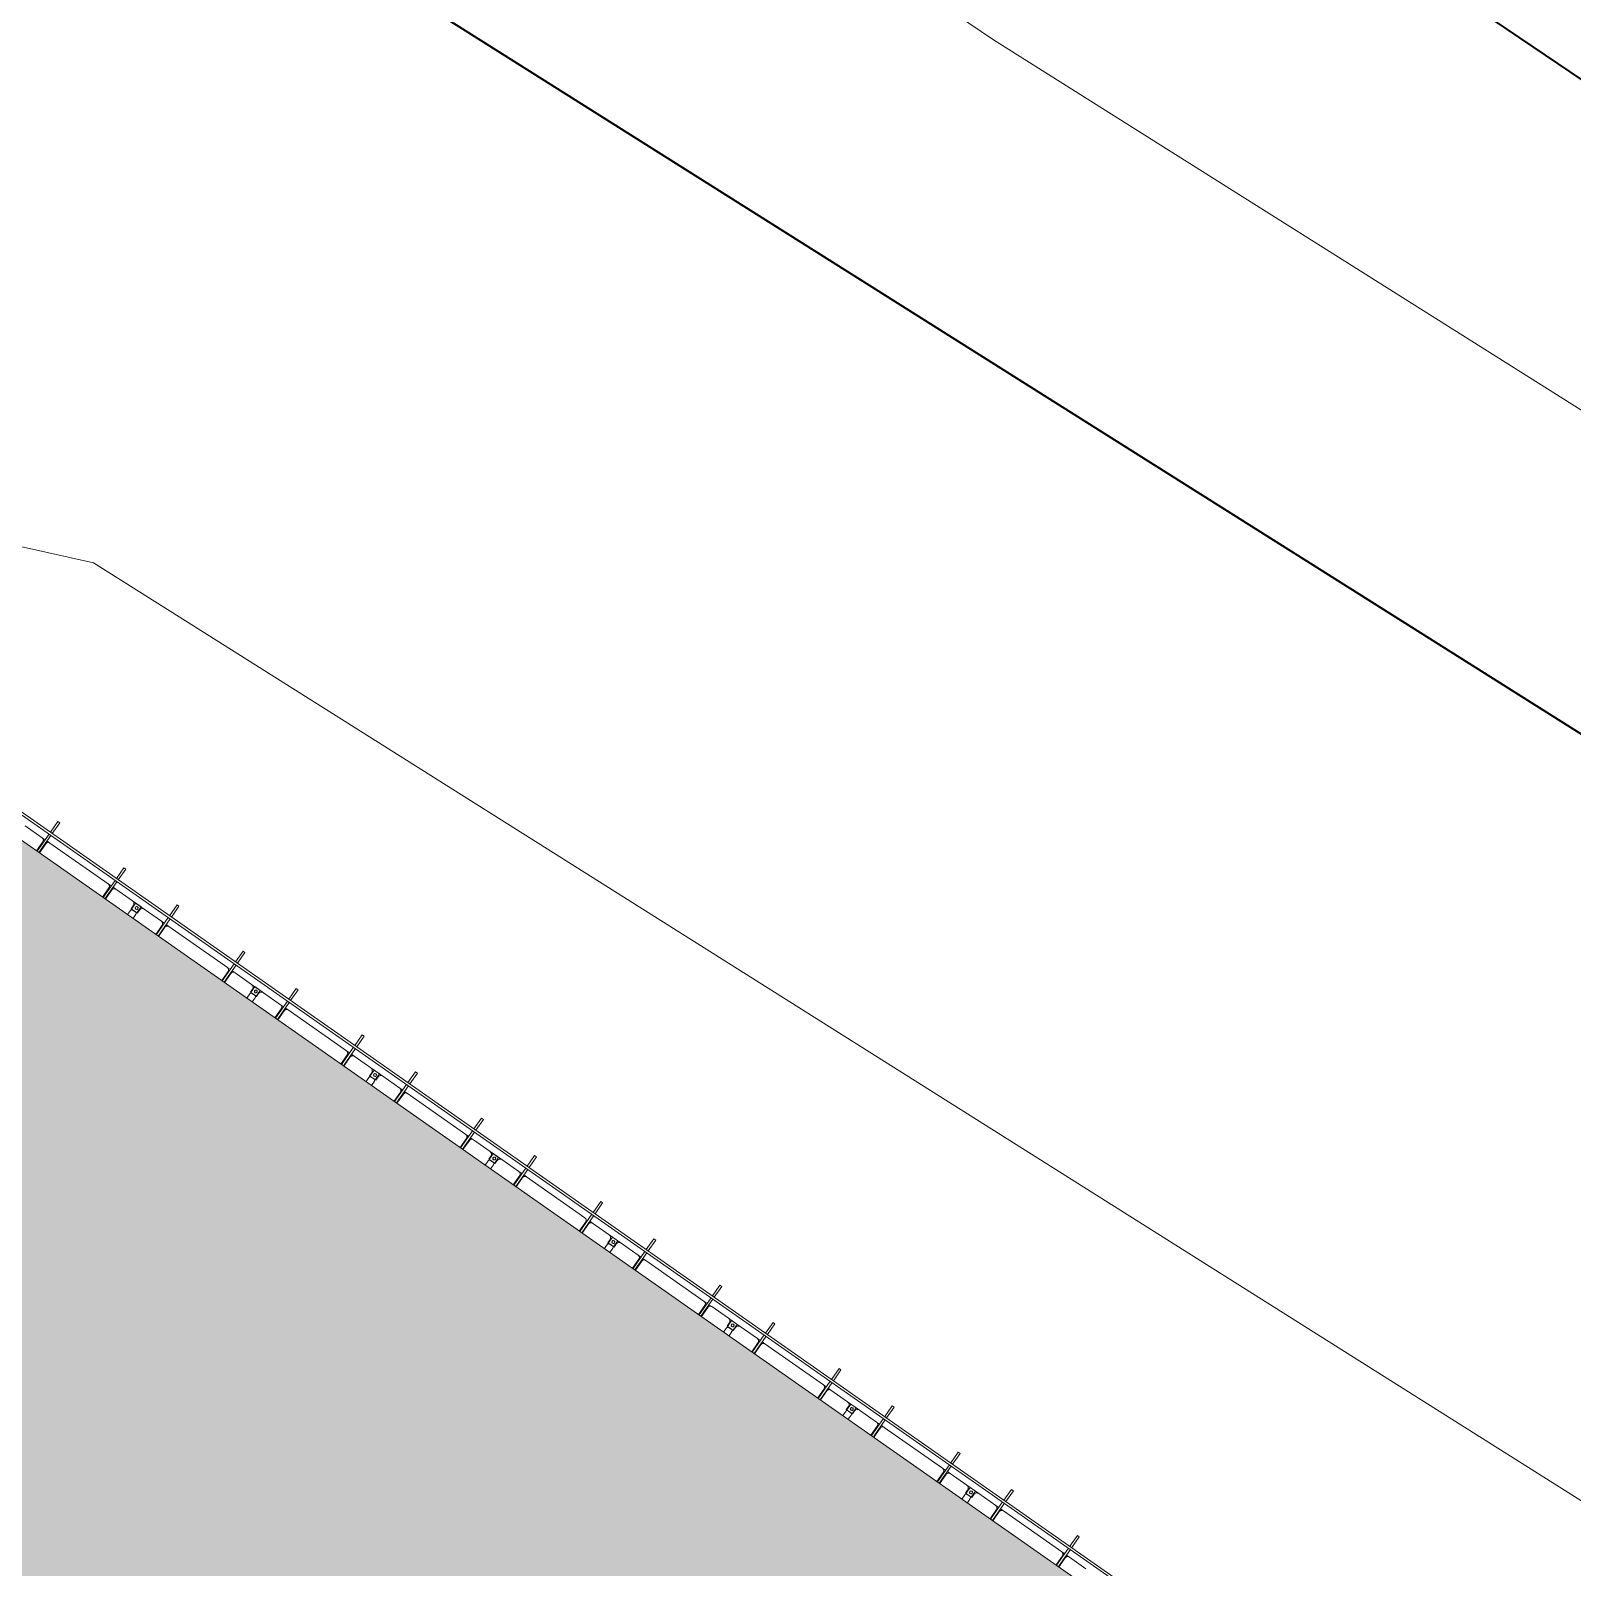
# Model space of a CAD drawing. Header units: millimetres. Extents: x -861324 to 439029, y -308065 to 694685.
# Drawn here: x -439738 to -413150, y 256241 to 282737 of the extents above; entities that cross this region are included whole.
import ezdxf

# ---------------------------------------------------------------- set-up
doc = ezdxf.new("R2010")
doc.units = ezdxf.units.MM
for name, color, linetype, lineweight in [('A-DETL-GENF', 92, 'Continuous', 9), ('A-DETL-THIN', 151, 'Continuous', 9), ('A-GENM', 13, 'Continuous', 9), ('C-TOPO-MAJR', 7, 'Continuous', 35), ('C-TOPO-MINR', 7, 'Continuous', 9), ('S-BEAM', 12, 'Continuous', 9)]:
    doc.layers.add(name, color=color, linetype=linetype, lineweight=lineweight)

# ---------------------------------------------------------------- blocks, each defined once
blk = doc.blocks.new('Dầm C52 - Dầm C52-19796-BỐ TRÍ BÈ PIN HỒ BẢN MÒNG')
at = {"layer": 'S-BEAM', "color": 7}
for p, q in [((38987, 20), (39347, 20)), ((39387, 20), (39613, 20)), ((39613, 20), (39613, -20)), ((39347, -20), (38987, -20)), ((39613, -20), (39387, -20))]:
    blk.add_line(p, q, dxfattribs=at)
blk = doc.blocks.new('Dầm C52 - Dầm C52-V199-BỐ TRÍ BÈ PIN HỒ BẢN MÒNG')
at = {"layer": 'S-BEAM', "color": 7}
for p, q in [((38987, 20), (39347, 20)), ((39387, 20), (39613, 20)), ((39613, 20), (39613, -20)), ((39347, -20), (38987, -20)), ((39613, -20), (39387, -20))]:
    blk.add_line(p, q, dxfattribs=at)
blk = doc.blocks.new('Dầm C52 - Dầm C52-V200-BỐ TRÍ BÈ PIN HỒ BẢN MÒNG')
at = {"layer": 'S-BEAM', "color": 7}
for p, q in [((38987, 20), (39347, 20)), ((39387, 20), (39613, 20)), ((39613, 20), (39613, -20)), ((39347, -20), (38987, -20)), ((39613, -20), (39387, -20))]:
    blk.add_line(p, q, dxfattribs=at)
blk = doc.blocks.new('Dai phao do pin - DẢI PHAO ĐỠ PIN-V211-BỐ TRÍ BÈ PIN HỒ BẢN MÒNG')
at = {"layer": 'A-GENM', "color": 7}
for p, q in [((36520, -242), (36870, -242)), ((36929, -242), (36870, -242)), ((36920, -192), (36920, 0)), ((37030, -242), (36969, -242)), ((36980, 0), (36980, -192)), ((37030, -242), (38260, -242)), ((38319, -242), (38260, -242)), ((38310, -192), (38310, 0)), ((38420, -242), (38359, -242)), ((38370, 0), (38370, -192)), ((38420, -242), (38780, -242)), ((38840, -182), (38840, -118)), ((38840, -118), (38932, -118)), ((38848, 0), (38848, -88)), ((38878, -118), (38970, -118)), ((38962, -88), (38962, 0)), ((38970, -118), (38970, -182)), ((39030, -242), (39380, -242)), ((39439, -242), (39380, -242)), ((39430, -192), (39430, 0)), ((39536, -242), (39479, -242)), ((39490, 0), (39490, -192)), ((39540, -242), (40770, -242)), ((40829, -242), (40770, -242)), ((40820, -192), (40820, 0)), ((40930, -242), (40869, -242)), ((40880, 0), (40880, -192)), ((40930, -242), (41290, -242)), ((41350, -182), (41350, -118)), ((41350, -118), (41442, -118)), ((41358, 0), (41358, -88)), ((41388, -118), (41480, -118)), ((41472, -88), (41472, 0)), ((41480, -118), (41480, -182)), ((41540, -242), (41890, -242)), ((41949, -242), (41890, -242)), ((41940, -192), (41940, 0)), ((42050, -242), (41989, -242)), ((42000, 0), (42000, -192)), ((42050, -242), (43280, -242)), ((43339, -242), (43280, -242)), ((43330, -192), (43330, 0)), ((43440, -242), (43379, -242)), ((43390, 0), (43390, -192)), ((43440, -242), (43800, -242)), ((43860, -182), (43860, -118)), ((43860, -118), (43952, -118)), ((43868, 0), (43868, -88)), ((43898, -118), (43990, -118)), ((43982, -88), (43982, 0)), ((43990, -118), (43990, -182)), ((44050, -242), (44400, -242)), ((44459, -242), (44400, -242)), ((44450, -192), (44450, 0)), ((44560, -242), (44499, -242)), ((44510, 0), (44510, -192)), ((44560, -242), (45790, -242)), ((45849, -242), (45790, -242)), ((45840, -192), (45840, 0)), ((45950, -242), (45889, -242)), ((45900, 0), (45900, -192)), ((45950, -242), (46310, -242)), ((46370, -182), (46370, -118)), ((46370, -118), (46462, -118)), ((46378, 0), (46378, -88)), ((46408, -118), (46500, -118)), ((46492, -88), (46492, 0)), ((46500, -118), (46500, -182)), ((46560, -242), (46910, -242)), ((46969, -242), (46910, -242)), ((46960, -192), (46960, 0)), ((47020, 0), (47020, -192)), ((47070, -242), (48300, -242)), ((48359, -242), (48300, -242)), ((48350, -192), (48350, 0)), ((48460, -242), (48399, -242)), ((48410, 0), (48410, -192)), ((48460, -242), (48820, -242)), ((48880, -182), (48880, -118)), ((48880, -118), (48972, -118)), ((48888, 0), (48888, -88)), ((48918, -118), (49010, -118)), ((49002, -88), (49002, 0)), ((49010, -118), (49010, -182)), ((49070, -242), (49420, -242)), ((49479, -242), (49420, -242)), ((49470, -192), (49470, 0)), ((49580, -242), (49519, -242)), ((49530, 0), (49530, -192)), ((49580, -242), (50810, -242)), ((50869, -242), (50810, -242)), ((50860, -192), (50860, 0)), ((50970, -242), (50909, -242)), ((50920, 0), (50920, -192)), ((50970, -242), (51330, -242)), ((51390, -182), (51390, -118)), ((51390, -118), (51482, -118)), ((51398, 0), (51398, -88)), ((51428, -118), (51520, -118)), ((51512, -88), (51512, 0)), ((51520, -118), (51520, -182)), ((51580, -242), (51930, -242)), ((51989, -242), (51930, -242)), ((51980, -192), (51980, 0)), ((52090, -242), (52029, -242)), ((52040, 0), (52040, -192)), ((52090, -242), (53320, -242)), ((53379, -242), (53320, -242)), ((53370, -192), (53370, 0)), ((53480, -242), (53419, -242)), ((53430, 0), (53430, -192)), ((53480, -242), (53840, -242)), ((53900, -182), (53900, -118)), ((53900, -118), (53992, -118)), ((53908, 0), (53908, -88)), ((53938, -118), (54030, -118)), ((54022, -88), (54022, 0)), ((54030, -118), (54030, -182)), ((54090, -242), (54440, -242)), ((54499, -242), (54440, -242)), ((54490, -192), (54490, 0)), ((54550, 0), (54550, -192)), ((54600, -242), (54561, -242)), ((54600, -242), (55830, -242)), ((55889, -242), (55830, -242)), ((55880, -192), (55880, 0)), ((55990, -242), (55929, -242)), ((55940, 0), (55940, -192)), ((55990, -242), (56350, -242)), ((56410, -182), (56410, -118)), ((56410, -118), (56502, -118)), ((56418, 0), (56418, -88)), ((56448, -118), (56540, -118)), ((56532, -88), (56532, 0)), ((56540, -118), (56540, -182)), ((56600, -242), (56950, -242)), ((57009, -242), (56950, -242)), ((57000, -192), (57000, 0)), ((57110, -242), (57049, -242)), ((57060, 0), (57060, -192)), ((57110, -242), (58340, -242)), ((58399, -242), (58340, -242)), ((58390, -192), (58390, 0)), ((58500, -242), (58439, -242)), ((58450, 0), (58450, -192)), ((58500, -242), (58860, -242))]:
    blk.add_line(p, q, dxfattribs=at)
at = {"layer": 'A-GENM', "color": 9}
for p, q in [((36929, -242), (36870, -242)), ((37030, -242), (36969, -242)), ((38319, -242), (38260, -242)), ((38420, -242), (38359, -242)), ((38962, -242), (38780, -242)), ((38780, -242), (38962, -242)), ((38932, -118), (38840, -118)), ((38840, -118), (38840, -182)), ((38932, -118), (38840, -118)), ((38840, -118), (38932, -118)), ((38840, -118), (38840, -182)), ((38840, -182), (38840, -118)), ((38848, -242), (38848, -116)), ((38848, -116), (38848, -242)), ((39030, -242), (38848, -242)), ((38848, -242), (39030, -242)), ((38970, -118), (38878, -118)), ((38970, -118), (38878, -118)), ((38878, -118), (38970, -118)), ((38962, -116), (38962, -242)), ((38962, -242), (38962, -116)), ((38970, -182), (38970, -118)), ((38970, -182), (38970, -118)), ((38970, -118), (38970, -182)), ((39439, -242), (39380, -242)), ((39536, -242), (39479, -242)), ((40829, -242), (40770, -242)), ((40930, -242), (40869, -242)), ((41472, -242), (41290, -242)), ((41290, -242), (41472, -242)), ((41442, -118), (41350, -118)), ((41350, -118), (41350, -182)), ((41442, -118), (41350, -118)), ((41350, -118), (41442, -118)), ((41350, -118), (41350, -182)), ((41350, -182), (41350, -118)), ((41358, -242), (41358, -116)), ((41358, -116), (41358, -242)), ((41540, -242), (41358, -242)), ((41358, -242), (41540, -242)), ((41480, -118), (41388, -118)), ((41480, -118), (41388, -118)), ((41388, -118), (41480, -118)), ((41472, -116), (41472, -242)), ((41472, -242), (41472, -116)), ((41480, -182), (41480, -118)), ((41480, -182), (41480, -118)), ((41480, -118), (41480, -182)), ((41949, -242), (41890, -242)), ((42050, -242), (41989, -242)), ((43339, -242), (43280, -242)), ((43440, -242), (43379, -242)), ((43982, -242), (43800, -242)), ((43800, -242), (43982, -242)), ((43952, -118), (43860, -118)), ((43860, -118), (43860, -182)), ((43952, -118), (43860, -118)), ((43860, -118), (43952, -118)), ((43860, -118), (43860, -182)), ((43860, -182), (43860, -118)), ((43868, -242), (43868, -116)), ((43868, -116), (43868, -242)), ((44050, -242), (43868, -242)), ((43868, -242), (44050, -242)), ((43990, -118), (43898, -118)), ((43990, -118), (43898, -118)), ((43898, -118), (43990, -118)), ((43982, -116), (43982, -242)), ((43982, -242), (43982, -116)), ((43990, -182), (43990, -118)), ((43990, -182), (43990, -118)), ((43990, -118), (43990, -182)), ((44459, -242), (44400, -242)), ((44560, -242), (44499, -242)), ((45849, -242), (45790, -242)), ((45950, -242), (45889, -242)), ((46492, -242), (46310, -242)), ((46310, -242), (46492, -242)), ((46462, -118), (46370, -118)), ((46370, -118), (46370, -182)), ((46462, -118), (46370, -118)), ((46370, -118), (46462, -118)), ((46370, -118), (46370, -182)), ((46370, -182), (46370, -118)), ((46378, -242), (46378, -116)), ((46378, -116), (46378, -242)), ((46560, -242), (46378, -242)), ((46378, -242), (46560, -242)), ((46500, -118), (46408, -118)), ((46500, -118), (46408, -118)), ((46408, -118), (46500, -118)), ((46492, -116), (46492, -242)), ((46492, -242), (46492, -116)), ((46500, -182), (46500, -118)), ((46500, -182), (46500, -118)), ((46500, -118), (46500, -182)), ((46969, -242), (46910, -242)), ((48359, -242), (48300, -242)), ((48460, -242), (48399, -242)), ((49002, -242), (48820, -242)), ((48820, -242), (49002, -242)), ((48972, -118), (48880, -118)), ((48880, -118), (48880, -182)), ((48972, -118), (48880, -118)), ((48880, -118), (48972, -118)), ((48880, -118), (48880, -182)), ((48880, -182), (48880, -118)), ((48888, -242), (48888, -116)), ((48888, -116), (48888, -242)), ((49070, -242), (48888, -242)), ((48888, -242), (49070, -242)), ((49010, -118), (48918, -118)), ((49010, -118), (48918, -118)), ((48918, -118), (49010, -118)), ((49002, -116), (49002, -242)), ((49002, -242), (49002, -116)), ((49010, -182), (49010, -118)), ((49010, -182), (49010, -118)), ((49010, -118), (49010, -182)), ((49479, -242), (49420, -242)), ((49580, -242), (49519, -242)), ((50869, -242), (50810, -242)), ((50970, -242), (50909, -242)), ((51512, -242), (51330, -242)), ((51330, -242), (51512, -242)), ((51482, -118), (51390, -118)), ((51390, -118), (51390, -182)), ((51482, -118), (51390, -118)), ((51390, -118), (51482, -118)), ((51390, -118), (51390, -182)), ((51390, -182), (51390, -118)), ((51398, -242), (51398, -116)), ((51398, -116), (51398, -242)), ((51580, -242), (51398, -242)), ((51398, -242), (51580, -242)), ((51520, -118), (51428, -118)), ((51520, -118), (51428, -118)), ((51428, -118), (51520, -118)), ((51512, -116), (51512, -242)), ((51512, -242), (51512, -116)), ((51520, -182), (51520, -118)), ((51520, -182), (51520, -118)), ((51520, -118), (51520, -182)), ((51989, -242), (51930, -242)), ((52090, -242), (52029, -242)), ((53379, -242), (53320, -242)), ((53480, -242), (53419, -242)), ((54022, -242), (53840, -242)), ((53840, -242), (54022, -242)), ((53992, -118), (53900, -118)), ((53900, -118), (53900, -182)), ((53992, -118), (53900, -118)), ((53900, -118), (53992, -118)), ((53900, -118), (53900, -182)), ((53900, -182), (53900, -118)), ((53908, -242), (53908, -116)), ((53908, -116), (53908, -242)), ((54090, -242), (53908, -242)), ((53908, -242), (54090, -242)), ((54030, -118), (53938, -118)), ((54030, -118), (53938, -118)), ((53938, -118), (54030, -118)), ((54022, -116), (54022, -242)), ((54022, -242), (54022, -116)), ((54030, -182), (54030, -118)), ((54030, -182), (54030, -118)), ((54030, -118), (54030, -182)), ((54499, -242), (54440, -242)), ((55889, -242), (55830, -242)), ((55990, -242), (55929, -242)), ((56532, -242), (56350, -242)), ((56350, -242), (56532, -242)), ((56502, -118), (56410, -118)), ((56410, -118), (56410, -182)), ((56502, -118), (56410, -118)), ((56410, -118), (56502, -118)), ((56410, -118), (56410, -182)), ((56410, -182), (56410, -118)), ((56418, -242), (56418, -116)), ((56418, -116), (56418, -242)), ((56600, -242), (56418, -242)), ((56418, -242), (56600, -242)), ((56540, -118), (56448, -118)), ((56540, -118), (56448, -118)), ((56448, -118), (56540, -118)), ((56532, -116), (56532, -242)), ((56532, -242), (56532, -116)), ((56540, -182), (56540, -118)), ((56540, -182), (56540, -118)), ((56540, -118), (56540, -182)), ((57009, -242), (56950, -242)), ((57110, -242), (57049, -242)), ((58399, -242), (58340, -242)), ((58500, -242), (58439, -242))]:
    blk.add_line(p, q, dxfattribs=at)
at = {"layer": 'A-GENM', "color": 7}
for centre, radius, start, end in [((36870, -192), 50, 270, 0), ((36870, -192), 50, 270, 345), ((37030, -192), 50, 180, 270), ((37030, -192), 50, 180, 255), ((38260, -192), 50, 270, 0), ((38260, -192), 50, 270, 345), ((38420, -192), 50, 180, 270), ((38420, -192), 50, 180, 255), ((38780, -182), 60, 270, 360), ((38878, -88), 30, 180, 270), ((38932, -88), 30, 270, 0), ((39030, -182), 60, 180, 270), ((39380, -192), 50, 270, 0), ((39380, -192), 50, 270, 345), ((39540, -192), 50, 180, 270), ((39540, -192), 50, 180, 255), ((40770, -192), 50, 270, 0), ((40770, -192), 50, 270, 345), ((40930, -192), 50, 180, 270), ((40930, -192), 50, 180, 255), ((41290, -182), 60, 270, 360), ((41388, -88), 30, 180, 270), ((41442, -88), 30, 270, 0), ((41540, -182), 60, 180, 270), ((41890, -192), 50, 270, 0), ((41890, -192), 50, 270, 345), ((42050, -192), 50, 180, 270), ((42050, -192), 50, 180, 255), ((43280, -192), 50, 270, 0), ((43280, -192), 50, 270, 345), ((43440, -192), 50, 180, 270), ((43440, -192), 50, 180, 255), ((43800, -182), 60, 270, 360), ((43898, -88), 30, 180, 270), ((43952, -88), 30, 270, 0), ((44050, -182), 60, 180, 270), ((44400, -192), 50, 270, 0), ((44400, -192), 50, 270, 345), ((44560, -192), 50, 180, 270), ((44560, -192), 50, 180, 255), ((45790, -192), 50, 270, 0), ((45790, -192), 50, 270, 345), ((45950, -192), 50, 180, 270), ((45950, -192), 50, 180, 255), ((46310, -182), 60, 270, 360), ((46408, -88), 30, 180, 270), ((46462, -88), 30, 270, 0), ((46560, -182), 60, 180, 270), ((46910, -192), 50, 270, 0), ((46910, -192), 50, 270, 345), ((47070, -192), 50, 180, 270), ((47070, -192), 50, 180, 250.6648), ((48300, -192), 50, 270, 0), ((48300, -192), 50, 270, 345), ((48460, -192), 50, 180, 270), ((48460, -192), 50, 180, 255), ((48820, -182), 60, 270, 360), ((48918, -88), 30, 180, 270), ((48972, -88), 30, 270, 0), ((49070, -182), 60, 180, 270), ((49420, -192), 50, 270, 0), ((49420, -192), 50, 270, 345), ((49580, -192), 50, 180, 270), ((49580, -192), 50, 180, 255), ((50810, -192), 50, 270, 0), ((50810, -192), 50, 270, 345), ((50970, -192), 50, 180, 270), ((50970, -192), 50, 180, 255), ((51330, -182), 60, 270, 360), ((51428, -88), 30, 180, 270), ((51482, -88), 30, 270, 0), ((51580, -182), 60, 180, 270), ((51930, -192), 50, 270, 0), ((51930, -192), 50, 270, 345), ((52090, -192), 50, 180, 270), ((52090, -192), 50, 180, 255), ((53320, -192), 50, 270, 0), ((53320, -192), 50, 270, 345), ((53480, -192), 50, 180, 270), ((53480, -192), 50, 180, 255), ((53840, -182), 60, 270, 360), ((53938, -88), 30, 180, 270), ((53992, -88), 30, 270, 0), ((54090, -182), 60, 180, 270), ((54440, -192), 50, 270, 0), ((54440, -192), 50, 270, 345), ((54600, -192), 50, 180, 270), ((54600, -192), 50, 180, 255), ((55830, -192), 50, 270, 0), ((55830, -192), 50, 270, 345), ((55990, -192), 50, 180, 270), ((55990, -192), 50, 180, 255), ((56350, -182), 60, 270, 360), ((56448, -88), 30, 180, 270), ((56502, -88), 30, 270, 0), ((56600, -182), 60, 180, 270), ((56950, -192), 50, 270, 0), ((56950, -192), 50, 270, 345), ((57110, -192), 50, 180, 270), ((57110, -192), 50, 180, 255), ((58340, -192), 50, 270, 0), ((58340, -192), 50, 270, 345), ((58500, -192), 50, 180, 270), ((58500, -192), 50, 180, 255)]:
    blk.add_arc(centre, radius, start, end, dxfattribs=at)
at = {"layer": 'A-GENM', "color": 9}
for centre, radius, start, end in [((38780, -182), 60, 270, 0), ((38780, -182), 60, 270, 0), ((38780, -182), 60, 270, 360), ((38899, -183), 25, 0, 180), ((38899, -183), 25, 360, 180), ((38899, -183), 25, 180, 0), ((38899, -183), 25, 180, 360), ((38901, -183), 25, 0, 180), ((38901, -183), 25, 0, 180), ((38901, -183), 25, 180, 360), ((38901, -183), 25, 180, 360), ((39030, -182), 60, 180, 270), ((39030, -182), 60, 180, 270), ((39030, -182), 60, 180, 270), ((41290, -182), 60, 270, 360), ((41290, -182), 60, 270, 360), ((41290, -182), 60, 270, 360), ((41409, -183), 25, 0, 180), ((41409, -183), 25, 360, 180), ((41409, -183), 25, 180, 0), ((41409, -183), 25, 180, 360), ((41411, -183), 25, 0, 180), ((41411, -183), 25, 0, 180), ((41411, -183), 25, 180, 360), ((41411, -183), 25, 180, 360), ((41540, -182), 60, 180, 270), ((41540, -182), 60, 180, 270), ((41540, -182), 60, 180, 270), ((43800, -182), 60, 270, 360), ((43800, -182), 60, 270, 360), ((43800, -182), 60, 270, 360), ((43919, -183), 25, 0, 180), ((43919, -183), 25, 360, 180), ((43919, -183), 25, 180, 0), ((43919, -183), 25, 180, 360), ((43921, -183), 25, 360, 180), ((43921, -183), 25, 0, 180), ((43921, -183), 25, 180, 360), ((43921, -183), 25, 180, 360), ((44050, -182), 60, 180, 270), ((44050, -182), 60, 180, 270), ((44050, -182), 60, 180, 270), ((46310, -182), 60, 270, 360), ((46310, -182), 60, 270, 360), ((46310, -182), 60, 270, 360), ((46429, -183), 25, 0, 180), ((46429, -183), 25, 360, 180), ((46429, -183), 25, 180, 0), ((46429, -183), 25, 180, 360), ((46431, -183), 25, 360, 180), ((46431, -183), 25, 0, 180), ((46431, -183), 25, 180, 360), ((46431, -183), 25, 180, 360), ((46560, -182), 60, 180, 270), ((46560, -182), 60, 180, 270), ((46560, -182), 60, 180, 270), ((48820, -182), 60, 270, 360), ((48820, -182), 60, 270, 360), ((48820, -182), 60, 270, 360), ((48939, -183), 25, 0, 180), ((48939, -183), 25, 360, 180), ((48939, -183), 25, 180, 0), ((48939, -183), 25, 180, 360), ((48941, -183), 25, 360, 180), ((48941, -183), 25, 0, 180), ((48941, -183), 25, 180, 360), ((48941, -183), 25, 180, 360), ((49070, -182), 60, 180, 270), ((49070, -182), 60, 180, 270), ((49070, -182), 60, 180, 270), ((51330, -182), 60, 270, 0), ((51330, -182), 60, 270, 0), ((51330, -182), 60, 270, 360), ((51449, -183), 25, 0, 180), ((51449, -183), 25, 360, 180), ((51449, -183), 25, 180, 0), ((51449, -183), 25, 180, 360), ((51451, -183), 25, 360, 180), ((51451, -183), 25, 0, 180), ((51451, -183), 25, 180, 360), ((51451, -183), 25, 180, 360), ((51580, -182), 60, 180, 270), ((51580, -182), 60, 180, 270), ((51580, -182), 60, 180, 270), ((53840, -182), 60, 270, 0), ((53840, -182), 60, 270, 0), ((53840, -182), 60, 270, 360), ((53959, -183), 25, 0, 180), ((53959, -183), 25, 360, 180), ((53959, -183), 25, 180, 0), ((53959, -183), 25, 180, 360), ((53961, -183), 25, 0, 180), ((53961, -183), 25, 0, 180), ((53961, -183), 25, 180, 360), ((53961, -183), 25, 180, 360), ((54090, -182), 60, 180, 270), ((54090, -182), 60, 180, 270), ((54090, -182), 60, 180, 270), ((56350, -182), 60, 270, 0), ((56350, -182), 60, 270, 0), ((56350, -182), 60, 270, 360), ((56469, -183), 25, 0, 180), ((56469, -183), 25, 360, 180), ((56469, -183), 25, 180, 0), ((56469, -183), 25, 180, 360), ((56471, -183), 25, 0, 180), ((56471, -183), 25, 0, 180), ((56471, -183), 25, 180, 360), ((56471, -183), 25, 180, 360), ((56600, -182), 60, 180, 270), ((56600, -182), 60, 180, 270), ((56600, -182), 60, 180, 270)]:
    blk.add_arc(centre, radius, start, end, dxfattribs=at)
blk = doc.blocks.new('Dầm C52 - Hộp 40x60-V214-BỐ TRÍ BÈ PIN HỒ BẢN MÒNG')
at = {"layer": 'S-BEAM', "color": 7}
for p, q in [((-145891, 20), (145891, 20)), ((145891, -20), (-145891, -20))]:
    blk.add_line(p, q, dxfattribs=at)
blk = doc.blocks.new('HOBANMONG_BEPIN 6_rvt-1-BỐ TRÍ BÈ PIN HỒ BẢN MÒNG')
at = {"layer": 'A-GENM', "lineweight": 9, "rotation": 144.9999999999997}
blk.add_blockref('Dai phao do pin - DẢI PHAO ĐỠ PIN-V211-BỐ TRÍ BÈ PIN HỒ BẢN MÒNG', (-391760, 235069), dxfattribs=at)
at = {"layer": 'S-BEAM', "lineweight": 9}
for name, p, rotation in [('Dầm C52 - Hộp 40x60-V214-BỐ TRÍ BÈ PIN HỒ BẢN MÒNG', (-329777, 192132), 324.9999999999993), ('Dầm C52 - Dầm C52-19796-BỐ TRÍ BÈ PIN HỒ BẢN MÒNG', (-461976, 236641), 55.00000000000035), ('Dầm C52 - Dầm C52-19796-BỐ TRÍ BÈ PIN HỒ BẢN MÒNG', (-460837, 235843), 55.00000000000035), ('Dầm C52 - Dầm C52-19796-BỐ TRÍ BÈ PIN HỒ BẢN MÒNG', (-459920, 235201), 55.00000000000035), ('Dầm C52 - Dầm C52-19796-BỐ TRÍ BÈ PIN HỒ BẢN MÒNG', (-458781, 234404), 55.00000000000035), ('Dầm C52 - Dầm C52-19796-BỐ TRÍ BÈ PIN HỒ BẢN MÒNG', (-457864, 233761), 55.00000000000035), ('Dầm C52 - Dầm C52-V199-BỐ TRÍ BÈ PIN HỒ BẢN MÒNG', (-456725, 232964), 55.00000000000035), ('Dầm C52 - Dầm C52-19796-BỐ TRÍ BÈ PIN HỒ BẢN MÒNG', (-455808, 232322), 55.00000000000035), ('Dầm C52 - Dầm C52-19796-BỐ TRÍ BÈ PIN HỒ BẢN MÒNG', (-454669, 231524), 55.00000000000035), ('Dầm C52 - Dầm C52-19796-BỐ TRÍ BÈ PIN HỒ BẢN MÒNG', (-453752, 230882), 55.00000000000035), ('Dầm C52 - Dầm C52-19796-BỐ TRÍ BÈ PIN HỒ BẢN MÒNG', (-452613, 230085), 55.00000000000035), ('Dầm C52 - Dầm C52-19796-BỐ TRÍ BÈ PIN HỒ BẢN MÒNG', (-451696, 229442), 55.00000000000035), ('Dầm C52 - Dầm C52-19796-BỐ TRÍ BÈ PIN HỒ BẢN MÒNG', (-450557, 228645), 55.00000000000035), ('Dầm C52 - Dầm C52-19796-BỐ TRÍ BÈ PIN HỒ BẢN MÒNG', (-449639, 228003), 55.00000000000035), ('Dầm C52 - Dầm C52-19796-BỐ TRÍ BÈ PIN HỒ BẢN MÒNG', (-448501, 227205), 55.00000000000035), ('Dầm C52 - Dầm C52-19796-BỐ TRÍ BÈ PIN HỒ BẢN MÒNG', (-447583, 226563), 55.00000000000035), ('Dầm C52 - Dầm C52-19796-BỐ TRÍ BÈ PIN HỒ BẢN MÒNG', (-446445, 225766), 55.00000000000035), ('Dầm C52 - Dầm C52-V200-BỐ TRÍ BÈ PIN HỒ BẢN MÒNG', (-445527, 225123), 55.00000000000035), ('Dầm C52 - Dầm C52-19796-BỐ TRÍ BÈ PIN HỒ BẢN MÒNG', (-444389, 224326), 55.00000000000035)]:
    blk.add_blockref(name, p, dxfattribs=dict(at, rotation=rotation))

msp = doc.modelspace()

# ---------------------------------------------------------------- hatches: boundary and pattern name
at = {"layer": 'A-DETL-GENF'}
msp.add_hatch(color=8, dxfattribs=at).paths.add_polyline_path([(-248957, 54506), (-211101, 108570), (-448889, 275071), (-493590, 211231), (-314845, 86073), (-308000, 95848), (-250260, 55418)])

# ---------------------------------------------------------------- linework, layer by layer
at = {"layer": 'A-DETL-THIN'}
msp.add_line((-211101, 108570), (-448889, 275071), dxfattribs=at)
at = {"layer": 'C-TOPO-MAJR'}
for p, q in [((-410351, 280111), (-426354, 290943)), ((-397868, 261073), (-435915, 285056))]:
    msp.add_line(p, q, dxfattribs=at)
at = {"layer": 'C-TOPO-MINR'}
for p, q in [((-423133, 282584), (-431134, 287999)), ((-404110, 270592), (-423133, 282584)), ((-438659, 273563), (-448843, 275829)), ((-406964, 253584), (-438659, 273563))]:
    msp.add_line(p, q, dxfattribs=at)

# ---------------------------------------------------------------- block references
at = {"lineweight": 5}
msp.add_blockref('HOBANMONG_BEPIN 6_rvt-1-BỐ TRÍ BÈ PIN HỒ BẢN MÒNG', (0, 0), dxfattribs=at)

doc.saveas('drawing.dxf')
